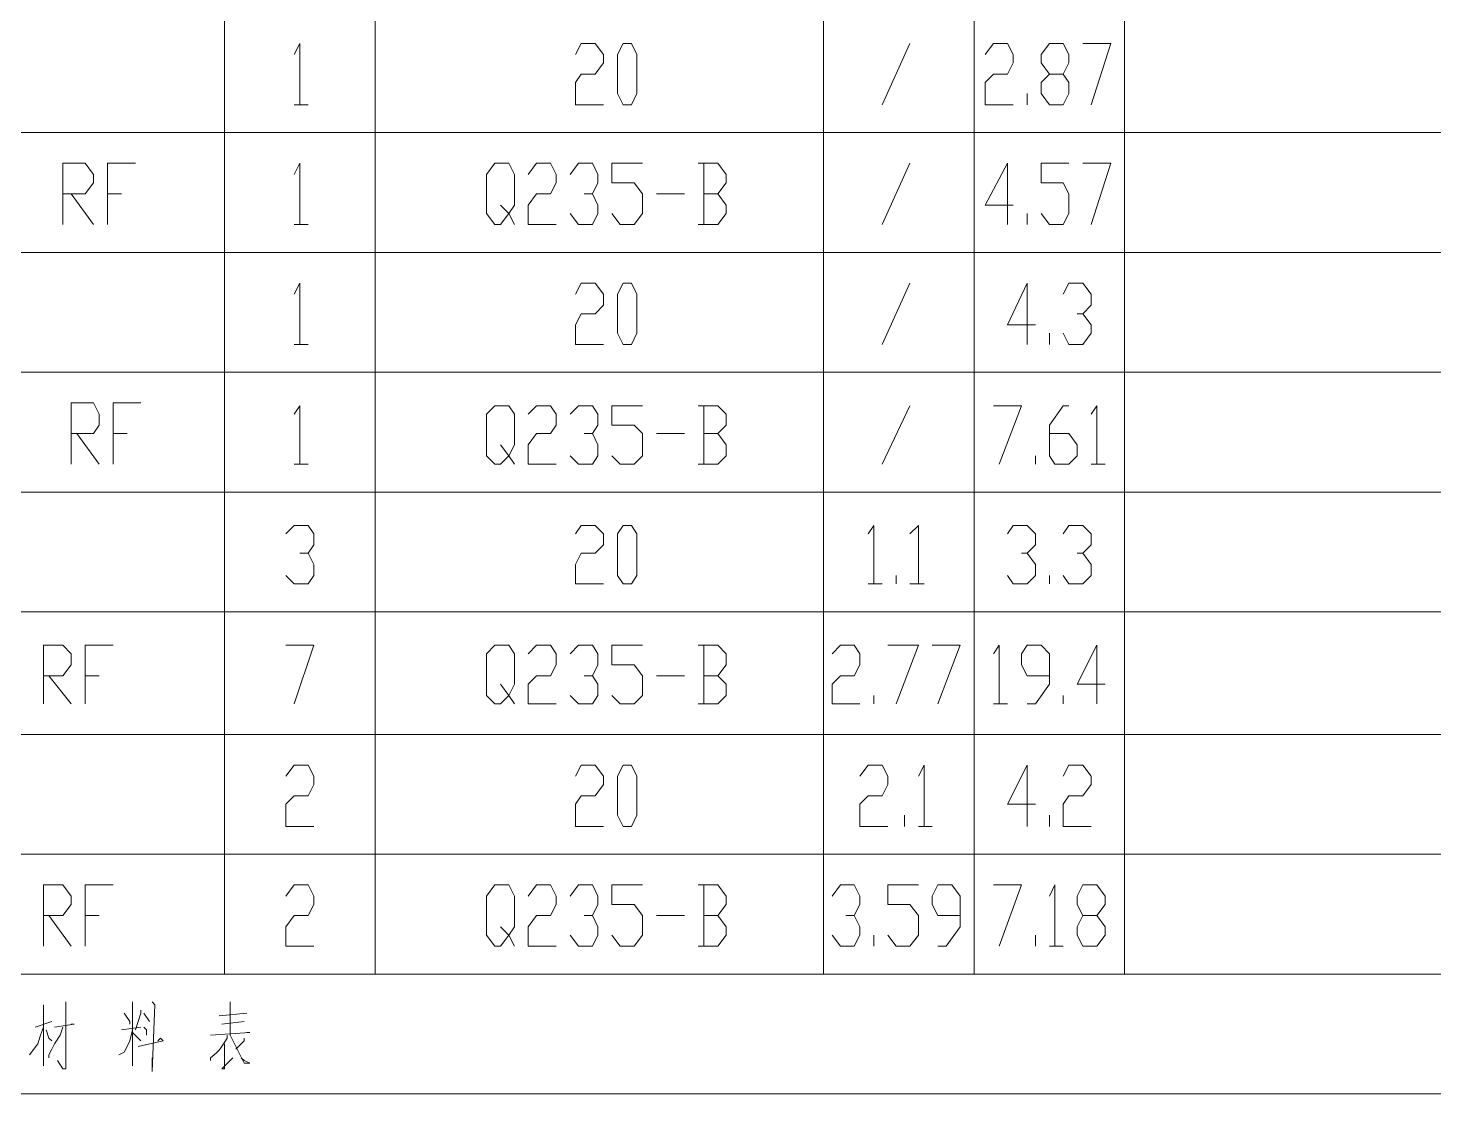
# Model space of a CAD drawing. Extents: x 14941 to 23337, y 2870 to 15192.
# Drawn here: x 19161 to 20564, y 2870 to 3934 of the extents above; entities that cross this region are included whole.
import ezdxf

# ---------------------------------------------------------------- set-up
doc = ezdxf.new("R2010")
doc.units = 0
doc.header["$LTSCALE"] = 8
doc.layers.add('1', color=1, linetype='Continuous')

msp = doc.modelspace()

# ---------------------------------------------------------------- linework, layer by layer
at = {"layer": '1', "color": 0, "lineweight": 5}
for points in [[(19357.3, 3709.7), (19357.3, 3948.9)], [(19507.5, 3709.7), (19507.5, 3948.9)], [(19955.2, 3709.7), (19955.2, 3948.9)], [(20105.4, 3709.7), (20105.4, 3948.9)], [(20255.6, 3709.7), (20255.6, 3948.9)], [(19426.9, 3907.1), (19432.4, 3918.3), (19432.4, 3857.1)], [(19707.7, 3907.1), (19713.3, 3918.3), (19727.2, 3918.3), (19735.5, 3907.1), (19735.5, 3898.8), (19727.2, 3887.7), (19713.3, 3887.7), (19707.7, 3879.3), (19707.7, 3857.1), (19735.5, 3857.1)], [(19755, 3857.1), (19749.5, 3868.2), (19749.5, 3907.1), (19755, 3918.3), (19763.4, 3918.3), (19768.9, 3907.1), (19768.9, 3868.2), (19763.4, 3857.1), (19755, 3857.1)], [(20013.6, 3857.1), (20041.4, 3918.3)], [(20116.5, 3907.1), (20124.9, 3918.3), (20138.8, 3918.3), (20144.3, 3907.1), (20144.3, 3898.8), (20138.8, 3887.7), (20124.9, 3887.7), (20116.5, 3879.3), (20116.5, 3857.1), (20144.3, 3857.1)], [(20180.5, 3857.1), (20172.2, 3868.2), (20172.2, 3879.3), (20180.5, 3887.7), (20194.4, 3887.7), (20200, 3898.8), (20200, 3907.1), (20194.4, 3918.3), (20180.5, 3918.3), (20172.2, 3907.1), (20172.2, 3898.8), (20180.5, 3887.7)], [(20213.9, 3918.3), (20241.7, 3918.3), (20222.2, 3857.1)], [(20194.4, 3887.7), (20200, 3879.3), (20200, 3868.2), (20194.4, 3857.1), (20180.5, 3857.1)], [(20158.2, 3857.1), (20158.2, 3868.2)], [(19426.9, 3857.1), (19440.8, 3857.1)], [(20631, 3829.3), (18228.3, 3829.3)], [(19196, 3737.5), (19196, 3798.7), (19218.3, 3798.7), (19226.6, 3787.6), (19226.6, 3779.2), (19218.3, 3768.1), (19196, 3768.1)], [(19240.5, 3737.5), (19240.5, 3798.7), (19268.4, 3798.7)], [(19426.9, 3787.6), (19432.4, 3798.7), (19432.4, 3737.5)], [(19632.7, 3757), (19641, 3748.6), (19632.7, 3737.5), (19627.1, 3737.5), (19618.7, 3748.6), (19618.7, 3787.6), (19627.1, 3798.7), (19641, 3798.7), (19646.6, 3787.6), (19646.6, 3757), (19641, 3748.6), (19646.6, 3737.5)], [(19660.5, 3787.6), (19668.8, 3798.7), (19682.7, 3798.7), (19688.3, 3787.6), (19688.3, 3779.2), (19682.7, 3768.1), (19668.8, 3768.1), (19660.5, 3757), (19660.5, 3737.5), (19688.3, 3737.5)], [(19702.2, 3787.6), (19710.5, 3798.7), (19724.4, 3798.7), (19730, 3787.6), (19730, 3779.2), (19724.4, 3768.1), (19716.1, 3768.1)], [(19743.9, 3748.6), (19752.2, 3737.5), (19766.1, 3737.5), (19774.5, 3748.6), (19774.5, 3768.1), (19766.1, 3779.2), (19743.9, 3779.2), (19743.9, 3798.7), (19774.5, 3798.7)], [(19849.6, 3768.1), (19857.9, 3779.2), (19857.9, 3787.6), (19849.6, 3798.7), (19830.1, 3798.7)], [(19835.7, 3798.7), (19835.7, 3737.5)], [(20013.6, 3737.5), (20041.4, 3798.7)], [(20144.3, 3757), (20116.5, 3757), (20138.8, 3798.7), (20138.8, 3737.5)], [(20172.2, 3748.6), (20180.5, 3737.5), (20194.4, 3737.5), (20200, 3748.6), (20200, 3768.1), (20194.4, 3779.2), (20172.2, 3779.2), (20172.2, 3798.7), (20200, 3798.7)], [(20213.9, 3798.7), (20241.7, 3798.7), (20222.2, 3737.5)], [(19204.4, 3768.1), (19226.6, 3737.5)], [(19240.5, 3768.1), (19254.4, 3768.1)], [(19724.4, 3768.1), (19730, 3757), (19730, 3748.6), (19724.4, 3737.5), (19710.5, 3737.5), (19702.2, 3748.6)], [(19788.4, 3768.1), (19816.2, 3768.1)], [(19830.1, 3737.5), (19849.6, 3737.5), (19857.9, 3748.6), (19857.9, 3757), (19849.6, 3768.1), (19835.7, 3768.1)], [(20158.2, 3737.5), (20158.2, 3748.6)], [(19426.9, 3737.5), (19440.8, 3737.5)], [(20631, 3709.7), (17927.9, 3709.7)], [(20631, 3709.7), (17927.9, 3709.7)], [(19357.3, 3470.5), (19357.3, 3709.7)], [(19507.5, 3470.5), (19507.5, 3709.7)], [(19955.2, 3470.5), (19955.2, 3709.7)], [(20105.4, 3470.5), (20105.4, 3709.7)], [(20255.6, 3470.5), (20255.6, 3709.7)], [(19426.9, 3668), (19432.4, 3679.1), (19432.4, 3617.9)], [(19707.7, 3668), (19713.3, 3679.1), (19727.2, 3679.1), (19735.5, 3668), (19735.5, 3656.9), (19727.2, 3648.5), (19713.3, 3648.5), (19707.7, 3637.4), (19707.7, 3617.9), (19735.5, 3617.9)], [(19755, 3617.9), (19749.5, 3629), (19749.5, 3668), (19755, 3679.1), (19763.4, 3679.1), (19768.9, 3668), (19768.9, 3629), (19763.4, 3617.9), (19755, 3617.9)], [(20013.6, 3617.9), (20041.4, 3679.1)], [(20166.6, 3637.4), (20138.8, 3637.4), (20158.2, 3679.1), (20158.2, 3617.9)], [(20194.4, 3668), (20200, 3679.1), (20213.9, 3679.1), (20222.2, 3668), (20222.2, 3656.9), (20213.9, 3648.5), (20208.3, 3648.5)], [(20213.9, 3648.5), (20222.2, 3637.4), (20222.2, 3629), (20213.9, 3617.9), (20200, 3617.9), (20194.4, 3629)], [(20180.5, 3617.9), (20180.5, 3629)], [(19426.9, 3617.9), (19440.8, 3617.9)], [(20631, 3590.1), (18228.3, 3590.1)], [(19204.4, 3498.3), (19204.4, 3559.5), (19226.6, 3559.5), (19232.2, 3548.4), (19232.2, 3537.3), (19226.6, 3528.9), (19204.4, 3528.9)], [(19246.1, 3498.3), (19246.1, 3559.5), (19273.9, 3559.5)], [(19426.9, 3548.4), (19432.4, 3556.7), (19432.4, 3498.3)], [(19632.7, 3517.8), (19641, 3506.7), (19632.7, 3498.3), (19627.1, 3498.3), (19618.7, 3506.7), (19618.7, 3548.4), (19627.1, 3556.7), (19641, 3556.7), (19646.6, 3548.4), (19646.6, 3517.8), (19641, 3506.7), (19646.6, 3498.3)], [(19660.5, 3548.4), (19668.8, 3556.7), (19682.7, 3556.7), (19688.3, 3548.4), (19688.3, 3537.3), (19682.7, 3528.9), (19668.8, 3528.9), (19660.5, 3517.8), (19660.5, 3498.3), (19688.3, 3498.3)], [(19702.2, 3548.4), (19710.5, 3556.7), (19724.4, 3556.7), (19730, 3548.4), (19730, 3537.3), (19724.4, 3528.9), (19716.1, 3528.9)], [(19743.9, 3506.7), (19752.2, 3498.3), (19766.1, 3498.3), (19774.5, 3506.7), (19774.5, 3528.9), (19766.1, 3537.3), (19743.9, 3537.3), (19743.9, 3556.7), (19774.5, 3556.7)], [(19849.6, 3528.9), (19857.9, 3537.3), (19857.9, 3548.4), (19849.6, 3556.7), (19830.1, 3556.7)], [(19835.7, 3556.7), (19835.7, 3498.3)], [(20013.6, 3498.3), (20041.4, 3556.7)], [(20124.9, 3556.7), (20152.7, 3556.7), (20130.4, 3498.3)], [(20180.5, 3528.9), (20200, 3528.9), (20208.3, 3517.8), (20208.3, 3506.7), (20200, 3498.3), (20186.1, 3498.3), (20180.5, 3506.7), (20180.5, 3537.3), (20194.4, 3556.7), (20200, 3556.7)], [(20222.2, 3548.4), (20227.8, 3556.7), (20227.8, 3498.3)], [(19210, 3528.9), (19232.2, 3498.3)], [(19246.1, 3528.9), (19260, 3528.9)], [(19724.4, 3528.9), (19730, 3517.8), (19730, 3506.7), (19724.4, 3498.3), (19710.5, 3498.3), (19702.2, 3506.7)], [(19788.4, 3528.9), (19816.2, 3528.9)], [(19830.1, 3498.3), (19849.6, 3498.3), (19857.9, 3506.7), (19857.9, 3517.8), (19849.6, 3528.9), (19835.7, 3528.9)], [(19426.9, 3498.3), (19440.8, 3498.3)], [(20166.6, 3498.3), (20166.6, 3506.7)], [(20222.2, 3498.3), (20236.1, 3498.3)], [(20631, 3470.5), (17927.9, 3470.5)], [(20631, 3470.5), (17927.9, 3470.5)], [(19357.3, 3228.6), (19357.3, 3470.5)], [(19507.5, 3228.6), (19507.5, 3470.5)], [(19955.2, 3228.6), (19955.2, 3470.5)], [(20105.4, 3228.6), (20105.4, 3470.5)], [(20255.6, 3228.6), (20255.6, 3470.5)], [(19418.5, 3428.8), (19426.9, 3437.2), (19440.8, 3437.2), (19446.3, 3428.8), (19446.3, 3417.7), (19440.8, 3409.4), (19432.4, 3409.4)], [(19707.7, 3428.8), (19713.3, 3437.2), (19727.2, 3437.2), (19735.5, 3428.8), (19735.5, 3417.7), (19727.2, 3409.4), (19713.3, 3409.4), (19707.7, 3398.2), (19707.7, 3378.8), (19735.5, 3378.8)], [(19755, 3378.8), (19749.5, 3387.1), (19749.5, 3428.8), (19755, 3437.2), (19763.4, 3437.2), (19768.9, 3428.8), (19768.9, 3387.1), (19763.4, 3378.8), (19755, 3378.8)], [(19999.7, 3428.8), (20005.3, 3437.2), (20005.3, 3378.8)], [(20041.4, 3428.8), (20049.8, 3437.2), (20049.8, 3378.8)], [(20138.8, 3428.8), (20144.3, 3437.2), (20158.2, 3437.2), (20166.6, 3428.8), (20166.6, 3417.7), (20158.2, 3409.4), (20152.7, 3409.4)], [(20194.4, 3428.8), (20200, 3437.2), (20213.9, 3437.2), (20222.2, 3428.8), (20222.2, 3417.7), (20213.9, 3409.4), (20208.3, 3409.4)], [(19440.8, 3409.4), (19446.3, 3398.2), (19446.3, 3387.1), (19440.8, 3378.8), (19426.9, 3378.8), (19418.5, 3387.1)], [(20158.2, 3409.4), (20166.6, 3398.2), (20166.6, 3387.1), (20158.2, 3378.8), (20144.3, 3378.8), (20138.8, 3387.1)], [(20213.9, 3409.4), (20222.2, 3398.2), (20222.2, 3387.1), (20213.9, 3378.8), (20200, 3378.8), (20194.4, 3387.1)], [(20027.5, 3378.8), (20027.5, 3387.1)], [(20180.5, 3378.8), (20180.5, 3387.1)], [(19999.7, 3378.8), (20013.6, 3378.8)], [(20041.4, 3378.8), (20055.4, 3378.8)], [(20631, 3351), (18228.3, 3351)], [(19176.6, 3259.2), (19176.6, 3317.6), (19196, 3317.6), (19204.4, 3309.2), (19204.4, 3298.1), (19196, 3287), (19176.6, 3287)], [(19218.3, 3259.2), (19218.3, 3317.6), (19246.1, 3317.6)], [(19418.5, 3317.6), (19446.3, 3317.6), (19426.9, 3259.2)], [(19632.7, 3278.7), (19641, 3267.5), (19632.7, 3259.2), (19627.1, 3259.2), (19618.7, 3267.5), (19618.7, 3309.2), (19627.1, 3317.6), (19641, 3317.6), (19646.6, 3309.2), (19646.6, 3278.7), (19641, 3267.5), (19646.6, 3259.2)], [(19660.5, 3309.2), (19668.8, 3317.6), (19682.7, 3317.6), (19688.3, 3309.2), (19688.3, 3298.1), (19682.7, 3287), (19668.8, 3287), (19660.5, 3278.7), (19660.5, 3259.2), (19688.3, 3259.2)], [(19702.2, 3309.2), (19710.5, 3317.6), (19724.4, 3317.6), (19730, 3309.2), (19730, 3298.1), (19724.4, 3287), (19716.1, 3287)], [(19743.9, 3267.5), (19752.2, 3259.2), (19766.1, 3259.2), (19774.5, 3267.5), (19774.5, 3287), (19766.1, 3298.1), (19743.9, 3298.1), (19743.9, 3317.6), (19774.5, 3317.6)], [(19849.6, 3287), (19857.9, 3298.1), (19857.9, 3309.2), (19849.6, 3317.6), (19830.1, 3317.6)], [(19835.7, 3317.6), (19835.7, 3259.2)], [(19963.6, 3309.2), (19971.9, 3317.6), (19985.8, 3317.6), (19991.4, 3309.2), (19991.4, 3298.1), (19985.8, 3287), (19971.9, 3287), (19963.6, 3278.7), (19963.6, 3259.2), (19991.4, 3259.2)], [(20019.2, 3317.6), (20049.8, 3317.6), (20027.5, 3259.2)], [(20063.7, 3317.6), (20091.5, 3317.6), (20069.3, 3259.2)], [(20124.9, 3309.2), (20130.4, 3317.6), (20130.4, 3259.2)], [(20158.2, 3259.2), (20166.6, 3259.2), (20180.5, 3278.7), (20180.5, 3309.2), (20172.2, 3317.6), (20158.2, 3317.6), (20152.7, 3309.2), (20152.7, 3298.1), (20158.2, 3287), (20180.5, 3287)], [(20236.1, 3278.7), (20208.3, 3278.7), (20227.8, 3317.6), (20227.8, 3259.2)], [(19182.1, 3287), (19204.4, 3259.2)], [(19218.3, 3287), (19232.2, 3287)], [(19724.4, 3287), (19730, 3278.7), (19730, 3267.5), (19724.4, 3259.2), (19710.5, 3259.2), (19702.2, 3267.5)], [(19788.4, 3287), (19816.2, 3287)], [(19830.1, 3259.2), (19849.6, 3259.2), (19857.9, 3267.5), (19857.9, 3278.7), (19849.6, 3287), (19835.7, 3287)], [(20005.3, 3259.2), (20005.3, 3267.5)], [(20124.9, 3259.2), (20138.8, 3259.2)], [(20194.4, 3259.2), (20194.4, 3267.5)], [(20631, 3228.6), (17927.9, 3228.6)], [(20631, 3228.6), (17927.9, 3228.6)], [(19357.3, 2989.4), (19357.3, 3228.6)], [(19507.5, 2989.4), (19507.5, 3228.6)], [(19955.2, 2989.4), (19955.2, 3228.6)], [(20105.4, 2989.4), (20105.4, 3228.6)], [(20255.6, 2989.4), (20255.6, 3228.6)], [(19418.5, 3186.9), (19426.9, 3198), (19440.8, 3198), (19446.3, 3186.9), (19446.3, 3178.5), (19440.8, 3167.4), (19426.9, 3167.4), (19418.5, 3159.1), (19418.5, 3136.8), (19446.3, 3136.8)], [(19707.7, 3186.9), (19713.3, 3198), (19727.2, 3198), (19735.5, 3186.9), (19735.5, 3178.5), (19727.2, 3167.4), (19713.3, 3167.4), (19707.7, 3159.1), (19707.7, 3136.8), (19735.5, 3136.8)], [(19755, 3136.8), (19749.5, 3147.9), (19749.5, 3186.9), (19755, 3198), (19763.4, 3198), (19768.9, 3186.9), (19768.9, 3147.9), (19763.4, 3136.8), (19755, 3136.8)], [(19991.4, 3186.9), (19999.7, 3198), (20013.6, 3198), (20019.2, 3186.9), (20019.2, 3178.5), (20013.6, 3167.4), (19999.7, 3167.4), (19991.4, 3159.1), (19991.4, 3136.8), (20019.2, 3136.8)], [(20049.8, 3186.9), (20055.4, 3198), (20055.4, 3136.8)], [(20166.6, 3159.1), (20138.8, 3159.1), (20158.2, 3198), (20158.2, 3136.8)], [(20194.4, 3186.9), (20200, 3198), (20213.9, 3198), (20222.2, 3186.9), (20222.2, 3178.5), (20213.9, 3167.4), (20200, 3167.4), (20194.4, 3159.1), (20194.4, 3136.8), (20222.2, 3136.8)], [(20035.9, 3136.8), (20035.9, 3147.9)], [(20180.5, 3136.8), (20180.5, 3147.9)], [(20049.8, 3136.8), (20063.7, 3136.8)], [(20631, 3109), (18228.3, 3109)], [(19176.6, 3017.2), (19176.6, 3078.4), (19196, 3078.4), (19204.4, 3067.3), (19204.4, 3059), (19196, 3047.8), (19176.6, 3047.8)], [(19218.3, 3017.2), (19218.3, 3078.4), (19246.1, 3078.4)], [(19418.5, 3067.3), (19426.9, 3078.4), (19440.8, 3078.4), (19446.3, 3067.3), (19446.3, 3059), (19440.8, 3047.8), (19426.9, 3047.8), (19418.5, 3036.7), (19418.5, 3017.2), (19446.3, 3017.2)], [(19632.7, 3036.7), (19641, 3028.4), (19632.7, 3017.2), (19627.1, 3017.2), (19618.7, 3028.4), (19618.7, 3067.3), (19627.1, 3078.4), (19641, 3078.4), (19646.6, 3067.3), (19646.6, 3036.7), (19641, 3028.4), (19646.6, 3017.2)], [(19660.5, 3067.3), (19668.8, 3078.4), (19682.7, 3078.4), (19688.3, 3067.3), (19688.3, 3059), (19682.7, 3047.8), (19668.8, 3047.8), (19660.5, 3036.7), (19660.5, 3017.2), (19688.3, 3017.2)], [(19702.2, 3067.3), (19710.5, 3078.4), (19724.4, 3078.4), (19730, 3067.3), (19730, 3059), (19724.4, 3047.8), (19716.1, 3047.8)], [(19743.9, 3028.4), (19752.2, 3017.2), (19766.1, 3017.2), (19774.5, 3028.4), (19774.5, 3047.8), (19766.1, 3059), (19743.9, 3059), (19743.9, 3078.4), (19774.5, 3078.4)], [(19849.6, 3047.8), (19857.9, 3059), (19857.9, 3067.3), (19849.6, 3078.4), (19830.1, 3078.4)], [(19835.7, 3078.4), (19835.7, 3017.2)], [(19963.6, 3067.3), (19971.9, 3078.4), (19985.8, 3078.4), (19991.4, 3067.3), (19991.4, 3059), (19985.8, 3047.8), (19977.5, 3047.8)], [(20019.2, 3028.4), (20027.5, 3017.2), (20041.4, 3017.2), (20049.8, 3028.4), (20049.8, 3047.8), (20041.4, 3059), (20019.2, 3059), (20019.2, 3078.4), (20049.8, 3078.4)], [(20069.3, 3017.2), (20077.6, 3017.2), (20091.5, 3036.7), (20091.5, 3067.3), (20083.2, 3078.4), (20069.3, 3078.4), (20063.7, 3067.3), (20063.7, 3059), (20069.3, 3047.8), (20091.5, 3047.8)], [(20124.9, 3078.4), (20152.7, 3078.4), (20130.4, 3017.2)], [(20180.5, 3067.3), (20186.1, 3078.4), (20186.1, 3017.2)], [(20213.9, 3017.2), (20208.3, 3028.4), (20208.3, 3036.7), (20213.9, 3047.8), (20227.8, 3047.8), (20236.1, 3059), (20236.1, 3067.3), (20227.8, 3078.4), (20213.9, 3078.4), (20208.3, 3067.3), (20208.3, 3059), (20213.9, 3047.8)], [(19182.1, 3047.8), (19204.4, 3017.2)], [(19218.3, 3047.8), (19232.2, 3047.8)], [(19724.4, 3047.8), (19730, 3036.7), (19730, 3028.4), (19724.4, 3017.2), (19710.5, 3017.2), (19702.2, 3028.4)], [(19788.4, 3047.8), (19816.2, 3047.8)], [(19830.1, 3017.2), (19849.6, 3017.2), (19857.9, 3028.4), (19857.9, 3036.7), (19849.6, 3047.8), (19835.7, 3047.8)], [(19985.8, 3047.8), (19991.4, 3036.7), (19991.4, 3028.4), (19985.8, 3017.2), (19971.9, 3017.2), (19963.6, 3028.4)], [(20227.8, 3047.8), (20236.1, 3036.7), (20236.1, 3028.4), (20227.8, 3017.2), (20213.9, 3017.2)], [(20005.3, 3017.2), (20005.3, 3028.4)], [(20166.6, 3017.2), (20166.6, 3028.4)], [(20180.5, 3017.2), (20194.4, 3017.2)], [(20631, 2989.4), (17927.9, 2989.4)], [(20631, 2989.4), (17927.9, 2989.4)], [(19198.8, 2961.6), (19198.8, 2894.9), (19196, 2894.9), (19190.5, 2903.2), (19196, 2894.9)], [(19265.6, 2961.6), (19265.6, 2958.8), (19265.6, 2897.7), (19265.6, 2900.4), (19265.6, 2906)], [(19285, 2961.6), (19287.8, 2958.8), (19285, 2892.1), (19285, 2897.7), (19285, 2906)], [(19362.9, 2961.6), (19362.9, 2958.8), (19362.9, 2928.3)], [(19176.6, 2958.8), (19176.6, 2956.1), (19176.6, 2897.7), (19176.6, 2900.4), (19176.6, 2911.6)], [(19257.2, 2950.5), (19262.8, 2942.2), (19262.8, 2939.4)], [(19273.9, 2953.3), (19273.9, 2950.5), (19268.4, 2933.8)], [(19276.7, 2950.5), (19282.3, 2942.2)], [(19351.8, 2947.7), (19379.6, 2950.5)], [(19176.6, 2936.6), (19173.8, 2928.3), (19171, 2919.9), (19162.7, 2908.8)], [(19168.2, 2936.6), (19184.9, 2942.2)], [(19179.4, 2933.8), (19182.1, 2925.5), (19184.9, 2922.7)], [(19196, 2936.6), (19193.3, 2928.3), (19187.7, 2919.9), (19184.9, 2914.4), (19182.1, 2908.8), (19182.1, 2906)], [(19187.7, 2936.6), (19207.2, 2939.4), (19204.4, 2939.4), (19204.4, 2939.4)], [(19265.6, 2933.8), (19262.8, 2922.7), (19260, 2917.1), (19257.2, 2911.6), (19251.7, 2908.8)], [(19254.4, 2933.8), (19273.9, 2936.6)], [(19276.7, 2936.6), (19279.5, 2933.8), (19279.5, 2931), (19279.5, 2928.3)], [(19354.6, 2939.4), (19376.8, 2942.2)], [(19265.6, 2931), (19271.1, 2925.5), (19273.9, 2922.7)], [(19271.1, 2917.1), (19296.2, 2922.7), (19293.4, 2925.5), (19290.6, 2922.7)], [(19343.4, 2928.3), (19382.4, 2931), (19382.4, 2931), (19379.6, 2931)], [(19357.3, 2919.9), (19357.3, 2917.1), (19357.3, 2894.9), (19354.6, 2894.9), (19365.7, 2906)], [(19362.9, 2928.3), (19376.8, 2900.4), (19382.4, 2900.4), (19376.8, 2903.2), (19374, 2906)], [(19376.8, 2925.5), (19376.8, 2922.7), (19368.5, 2914.4)], [(20631, 2869.9), (17927.9, 2869.9)]]:
    msp.add_lwpolyline(points, dxfattribs=at)
at = {"layer": '1', "color": 0, "lineweight": 18}
msp.add_lwpolyline([(23334.1, 2869.9), (14941.2, 2869.9)], dxfattribs=at)
at = {"layer": '1', "color": 0, "lineweight": 5}
msp.add_open_spline([(19360.1, 2928.3), (19360.1, 2928.3), (19360.1, 2925.5), (19360.1, 2925.5), (19351.8, 2914.4), (19354.6, 2914.4), (19343.4, 2906), (19343.4, 2906), (19343.4, 2903.2), (19343.4, 2903.2)], degree=3, knots=[0, 0, 0, 0, 1, 1, 1, 2, 2, 2, 3, 3, 3, 3], dxfattribs=at)

doc.saveas('drawing.dxf')
